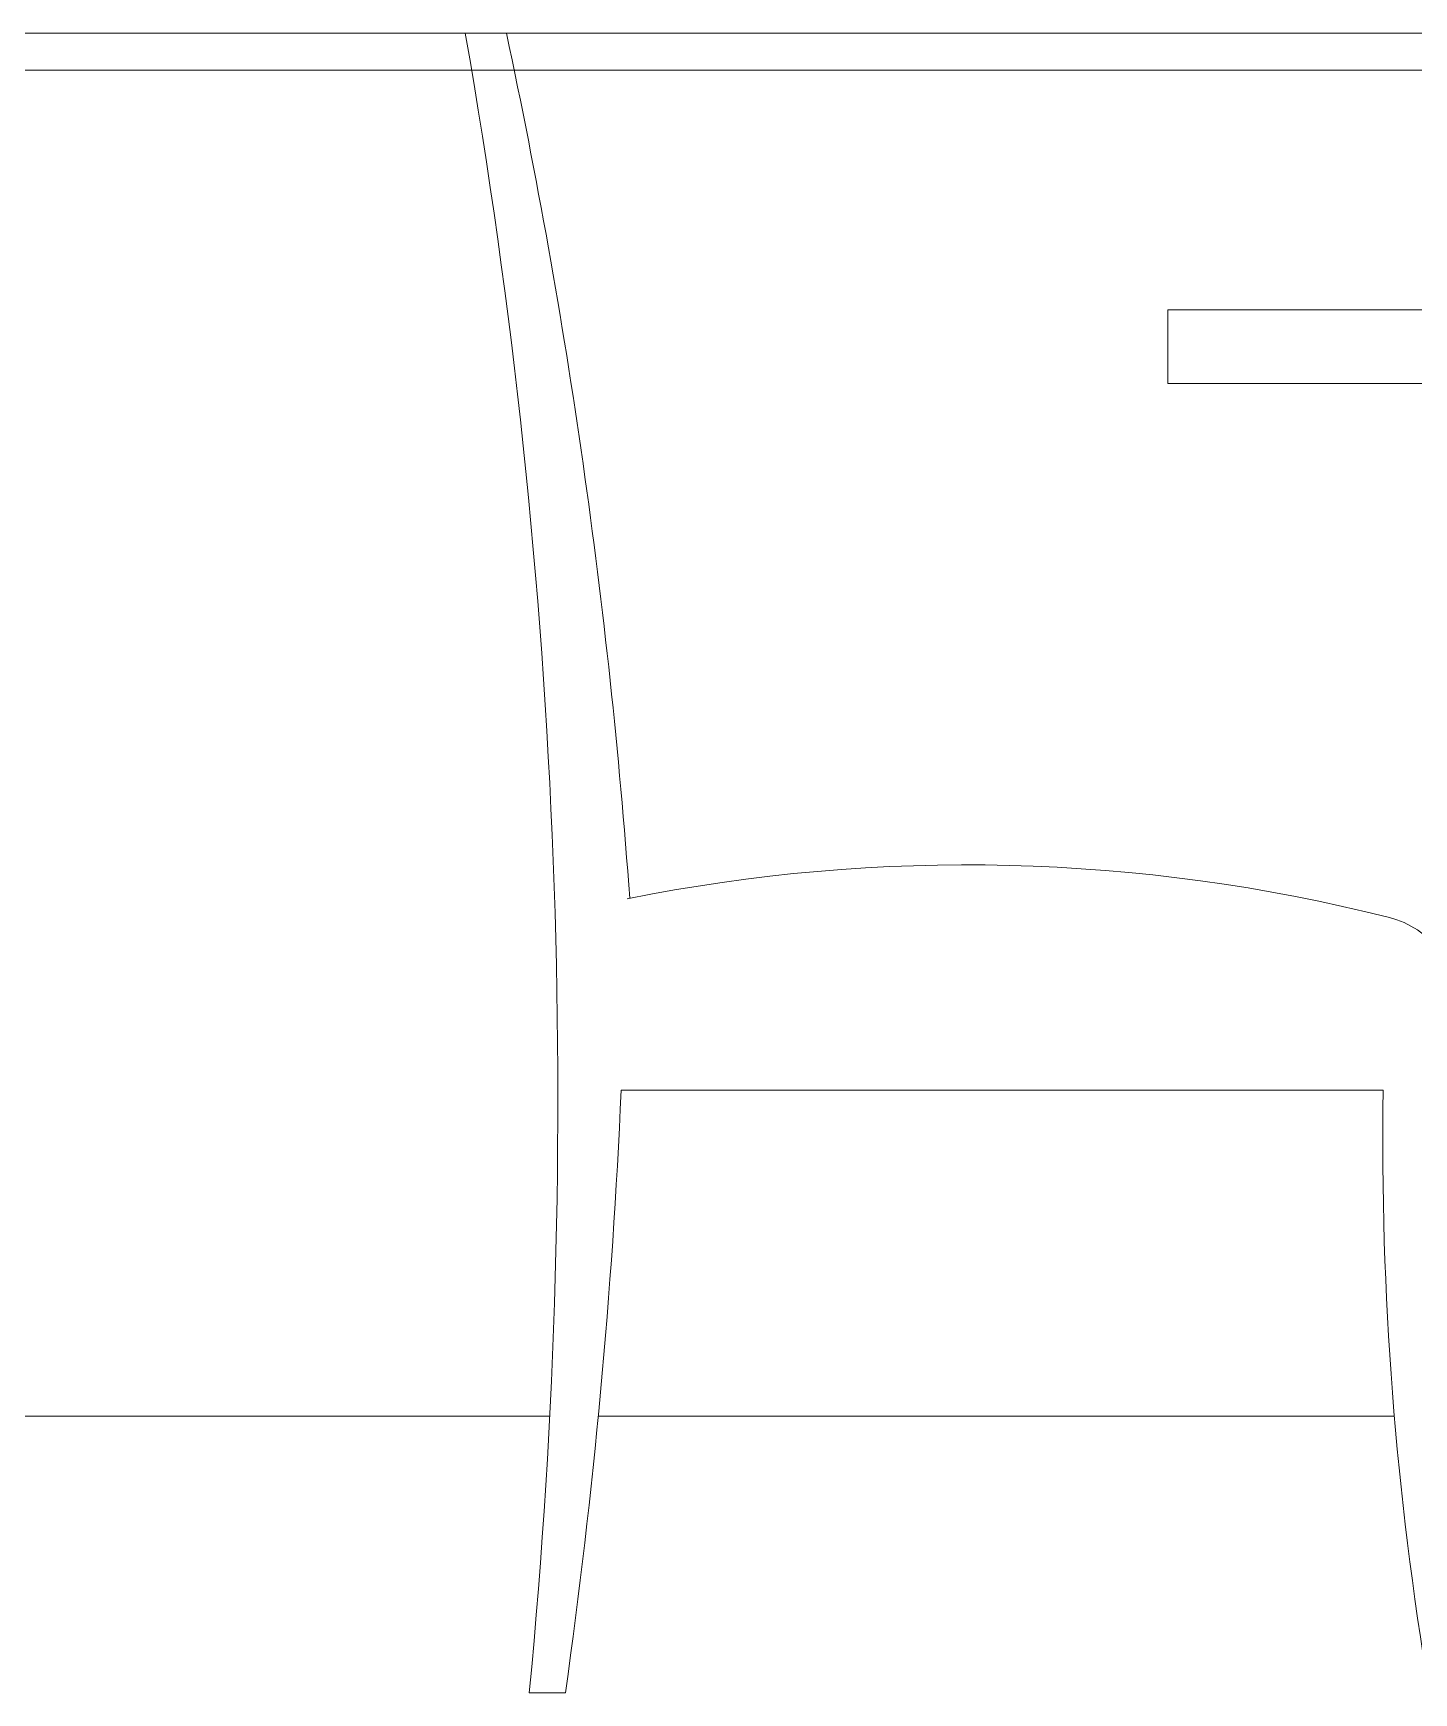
# Model space of a CAD drawing. Header units: millimetres. Extents: x -213 to 151, y -74 to 135.
# Drawn here: x 77.607 to 78.356, y -64.847 to -63.947 of the extents above; entities that cross this region are included whole.
import ezdxf

# ---------------------------------------------------------------- set-up
doc = ezdxf.new("R2010")
doc.units = ezdxf.units.MM
doc.header["$LTSCALE"] = 15
doc.layers.add('G', color=8, linetype='Continuous')

# ---------------------------------------------------------------- blocks, each defined once
blk = doc.blocks.new('A$C40DE41E0')
at = {"linetype": 'Continuous', "lineweight": 9, "ltscale": 0.8}
blk.add_lwpolyline([(87.77, 430.57, -0.112305), (501.18, 420.41, -0.343237), (538.89, 371.94), (538.89, 0), (522.89, 0, -0.045594), (497.74, 326.81), (84.56, 326.81, -0.02407), (54.32, 0), (34.71, 0, 0.067421), (0, 900), (22.31, 900, -0.034591), (89.21, 430.86, -0.034591)], format="xyb", dxfattribs=at)
blk.add_lwpolyline([(1232, 710), (1232, 750), (381.01, 750), (381.01, 710)], close=True, dxfattribs=at)

msp = doc.modelspace()

# ---------------------------------------------------------------- linework, layer by layer
at = {"layer": 'G', "lineweight": 0}
for points in [[(79.84593, -63.94729), (77.44979, -63.94729)], [(77.48516, -63.96729), (79.81056, -63.96729)], [(77.88714, -64.69729), (77.4899, -64.69729)], [(78.34525, -64.69729), (77.91349, -64.69729)]]:
    msp.add_lwpolyline(points, dxfattribs=at)

# ---------------------------------------------------------------- block references
at = {"xscale": 0.001, "yscale": 0.001, "zscale": 0.001}
msp.add_blockref('A$C40DE41E0', (77.84135, -64.84729), dxfattribs=at)

doc.saveas('drawing.dxf')
